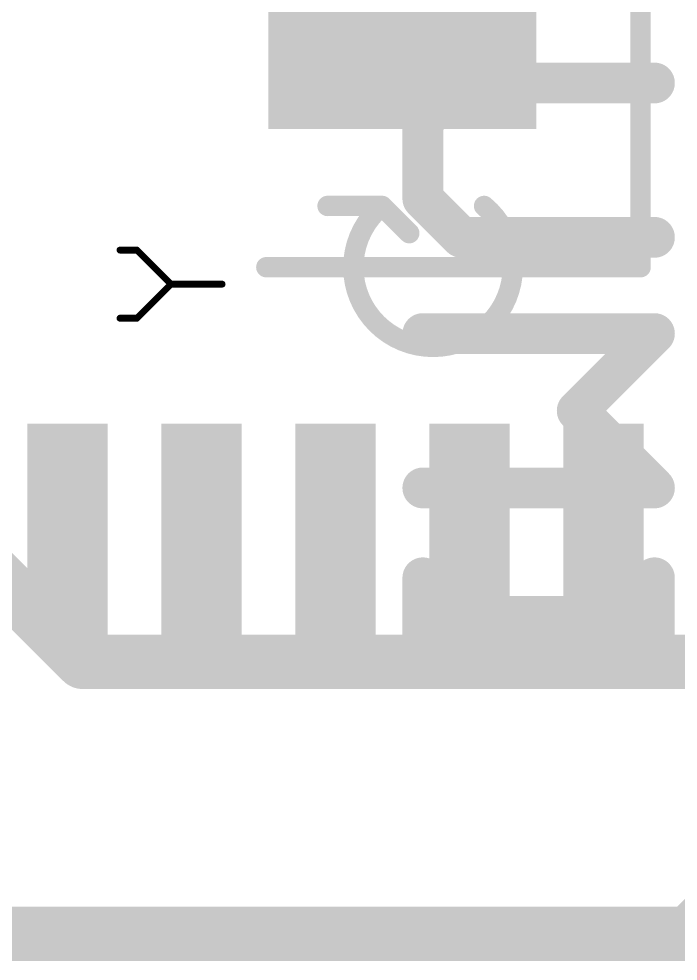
# Model space of a CAD drawing. Extents: x -3.8 to 20.4, y -39.4 to 28.1.
# Drawn here: x 8.728 to 11.189, y 7.823 to 11.341 of the extents above; entities that cross this region are included whole.
import ezdxf

# ---------------------------------------------------------------- set-up
doc = ezdxf.new("R2010")
doc.units = 0
for name, color, linetype in [('1', 12, 'CONTINUOUS'), ('16', 132, 'CONTINUOUS'), ('22', 40, 'CONTINUOUS'), ('51', 53, 'CONTINUOUS')]:
    doc.layers.add(name, color=color, linetype=linetype)

# ---------------------------------------------------------------- blocks, each defined once
blk = doc.blocks.new('RECT')
blk.add_solid([(-0.5, -0.5), (0.5, -0.5), (-0.5, 0.5), (0.5, 0.5)])

msp = doc.modelspace()

# ---------------------------------------------------------------- linework, layer by layer
at = {"layer": '1', "const_width": 0.2032}
for points in [[(11.2268, 7.9248), (11.303, 8.001)], [(7.874, 7.9248), (11.2268, 7.9248)]]:
    msp.add_lwpolyline(points, dxfattribs=at)
at = {"layer": '1', "const_width": 0.1016}
for points in [[(11.2268, 7.874, 1), (11.2268, 7.9756)], [(11.1909, 7.9607, 1), (11.2627, 7.8889)]]:
    msp.add_lwpolyline(points, format="xyb", dxfattribs=at)
at = {"layer": '16', "const_width": 0.2032}
for points in [[(8.9662, 8.9408), (8.128, 9.779)], [(12.8016, 8.9408), (8.9662, 8.9408)]]:
    msp.add_lwpolyline(points, dxfattribs=at)
at = {"layer": '16', "const_width": 0.1016}
for points in [[(8.9662, 8.9916, 1), (8.9662, 8.89)], [(8.9303, 8.9049, 1), (9.0021, 8.9767)]]:
    msp.add_lwpolyline(points, format="xyb", dxfattribs=at)
at = {"layer": '22', "const_width": 0.1524}
for points in [[(10.2362, 10.9576), (10.3803, 11.1016)], [(10.3803, 11.1016), (11.1005, 11.1016)], [(10.2362, 10.6695), (10.2362, 10.9576)], [(10.3803, 10.5254), (10.2362, 10.6695)], [(11.1005, 10.5254), (10.3803, 10.5254)], [(11.1005, 10.1661), (10.2362, 10.1661)], [(10.8124, 9.878), (11.1005, 10.1661)], [(11.1005, 9.5899), (10.8124, 9.878)], [(10.2362, 9.5899), (11.1005, 9.5899)], [(10.2362, 8.9662), (10.2362, 9.2543)], [(11.1005, 8.9662), (11.1005, 9.2543)], [(10.2362, 9.1103), (11.1005, 9.1103)]]:
    msp.add_lwpolyline(points, dxfattribs=at)
at = {"layer": '22', "const_width": 0.0762}
for points in [[(10.3803, 11.1397, 1), (10.3803, 11.0635)], [(10.4072, 11.0747, 1), (10.3533, 11.1286)], [(11.1005, 11.0635, 1), (11.1005, 11.1397)], [(10.2743, 10.9576, 1), (10.1981, 10.9576)], [(10.2093, 10.9845, 1), (10.2631, 10.9306)], [(10.2631, 10.6964, 1), (10.2093, 10.6425)], [(10.1981, 10.6695, 1), (10.2743, 10.6695)], [(10.3803, 10.5635, 1), (10.3803, 10.4873)], [(10.3533, 10.4985, 1), (10.4072, 10.5523)], [(11.1005, 10.4873, 1), (11.1005, 10.5635)], [(10.2362, 10.2042, 1), (10.2362, 10.128)], [(11.1275, 10.1392, 1), (11.0736, 10.193)], [(11.1005, 10.128, 1), (11.1005, 10.2042)], [(10.8394, 9.9049, 1), (10.7855, 9.851)], [(10.7855, 9.9049, 1), (10.8394, 9.851)], [(10.2362, 9.628, 1), (10.2362, 9.5518)], [(11.0736, 9.5629, 1), (11.1275, 9.6168)], [(11.1005, 9.5518, 1), (11.1005, 9.628)], [(10.2743, 9.2543, 1), (10.1981, 9.2543)], [(11.1386, 9.2543, 1), (11.0624, 9.2543)], [(10.2362, 9.1484, 1), (10.2362, 9.0722)], [(11.1005, 9.0722, 1), (11.1005, 9.1484)], [(10.1981, 8.9662, 1), (10.2743, 8.9662)], [(11.0624, 8.9662, 1), (11.1386, 8.9662)]]:
    msp.add_lwpolyline(points, format="xyb", dxfattribs=at)
at = {"layer": '51'}
for points, const_width in [([(11.049, 10.414), (11.049, 12.446)], 0.0762), ([(9.8806, 10.6426), (10.0838, 10.6426)], 0.0762), ([(10.0838, 10.6426), (10.1854, 10.541)], 0.0762), ([(9.1691, 10.4777), (9.1056, 10.4777)], 0.0254), ([(9.2962, 10.3506), (9.1691, 10.4777)], 0.0254), ([(9.652, 10.414), (11.049, 10.414)], 0.0762), ([(9.1691, 10.2235), (9.2962, 10.3506)], 0.0254), ([(9.2962, 10.3506), (9.4869, 10.3506)], 0.0254), ([(9.1056, 10.2235), (9.1691, 10.2235)], 0.0254)]:
    msp.add_lwpolyline(points, dxfattribs=dict(at, const_width=const_width))
for points, const_width in [([(9.8806, 10.6616, 1), (9.8806, 10.6235)], 0.0381), ([(10.0838, 10.6426, 2.762), (10.4648, 10.6426)], 0.0762), ([(10.0973, 10.6561, 1), (10.0703, 10.6291)], 0.0381), ([(10.096, 10.628, 1), (10.0716, 10.6572)], 0.0381), ([(10.0838, 10.6235, 1), (10.0838, 10.6616)], 0.0381), ([(10.477, 10.6572, 1), (10.4526, 10.628)], 0.0381), ([(10.1719, 10.5275, 1), (10.1989, 10.5545)], 0.0381), ([(9.1056, 10.4841, 1), (9.1056, 10.4714)], 0.0127), ([(9.1736, 10.4822, 1), (9.1646, 10.4732)], 0.0127), ([(9.1691, 10.4714, 1), (9.1691, 10.4841)], 0.0127), ([(9.652, 10.433, 1), (9.652, 10.3949)], 0.0381), ([(11.049, 10.3949, 1), (11.049, 10.433)], 0.0381), ([(11.03, 10.414, 1), (11.0681, 10.414)], 0.0381), ([(9.2962, 10.357, 1), (9.2962, 10.3443)], 0.0127), ([(9.3007, 10.3461, 1), (9.2917, 10.3551)], 0.0127), ([(9.2917, 10.3461, 1), (9.3007, 10.3551)], 0.0127), ([(9.4869, 10.3443, 1), (9.4869, 10.357)], 0.0127), ([(9.1056, 10.2299, 1), (9.1056, 10.2172)], 0.0127), ([(9.1646, 10.228, 1), (9.1736, 10.219)], 0.0127), ([(9.1691, 10.2172, 1), (9.1691, 10.2299)], 0.0127)]:
    msp.add_lwpolyline(points, format="xyb", dxfattribs=dict(at, const_width=const_width))

# ---------------------------------------------------------------- block references
at = {"layer": '1', "rotation": 90}
msp.add_blockref('RECT', (10.16, 11.43), dxfattribs=at)
at = {"layer": '1', "xscale": 0.8, "yscale": 0.3, "rotation": 270}
for p in [(8.91, 9.43), (9.41, 9.43), (9.91, 9.43), (10.41, 9.43), (10.91, 9.43)]:
    msp.add_blockref('RECT', p, dxfattribs=at)

doc.saveas('drawing.dxf')
